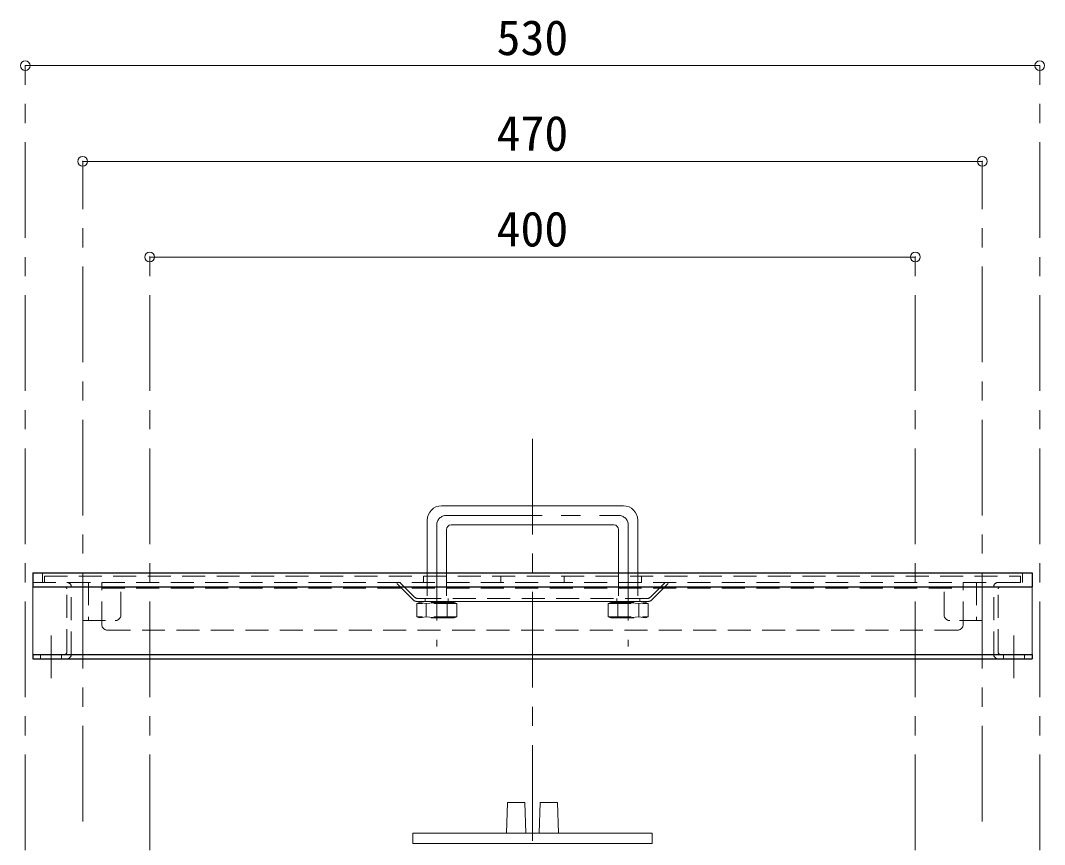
# Model space of a CAD drawing. Units: millimetres at full size, sheet at 1:10; details may follow other scales. Extents: x -2066 to 1984, y -1358 to 1452.
# Drawn here: x 267 to 802, y -530 to -100 of the extents above; entities that cross this region are included whole.
import ezdxf
from ezdxf.enums import TextEntityAlignment as Align

# ---------------------------------------------------------------- set-up
doc = ezdxf.new("R2010")
doc.units = ezdxf.units.MM
doc.header["$LTSCALE"] = 10
doc.header["$PDMODE"] = 32
doc.header["$PDSIZE"] = 5
doc.linetypes.add('CHAIN1', pattern=[8, 5, -1, 1, -1])
doc.linetypes.add('DASHED1', pattern=[1.8, 1.2, -0.6])
doc.layers.add('0-0_ﾚｲﾔ1', color=4, linetype='Continuous', lineweight=9)
doc.styles.add('ＭＳ ゴシック', font='')
doc.styles.get('ＭＳ ゴシック').set_extended_font_data('MS Gothic')

msp = doc.modelspace()

# ---------------------------------------------------------------- linework, layer by layer
at = {"layer": '0-0_ﾚｲﾔ1', "linetype": 'CHAIN1'}
for p, q in [((269.43, -533.49), (269.43, -123.49)), ((799.43, -533.49), (799.43, -123.49)), ((299.43, -518.49), (299.43, -173.49)), ((769.43, -518.49), (769.43, -173.49)), ((334.43, -533.49), (334.43, -223.49)), ((734.43, -533.49), (734.43, -223.49)), ((534.43, -1088.49), (534.43, -318.49)), ((484.43, -363.49), (484.43, -426.99)), ((489.43, -358.49), (579.43, -358.49)), ((584.43, -363.49), (584.43, -426.99)), ((282.93, -443.49), (282.93, -421.19)), ((785.93, -443.49), (785.93, -421.19))]:
    msp.add_line(p, q, dxfattribs=at)
at = {"layer": '0-0_ﾚｲﾔ1'}
for p, q in [((799.43, -123.49), (269.43, -123.49)), ((299.43, -173.49), (769.43, -173.49)), ((734.43, -223.49), (334.43, -223.49)), ((486.93, -353.49), (581.93, -353.49)), ((479.43, -360.99), (479.43, -388.49)), ((491.93, -363.49), (576.93, -363.49)), ((589.43, -360.99), (589.43, -388.49)), ((489.43, -365.99), (489.43, -388.49)), ((579.43, -365.99), (579.43, -388.49)), ((594.69, -403.49), (474.17, -403.49)), ((520.93, -524.49), (521.43, -508.49)), ((530.43, -508.49), (521.43, -508.49)), ((530.43, -508.49), (530.93, -524.49)), ((538.43, -508.49), (537.93, -524.49)), ((538.43, -508.49), (547.43, -508.49)), ((547.93, -524.49), (547.43, -508.49)), ((471.93, -524.49), (471.93, -529.99))]:
    msp.add_line(p, q, dxfattribs=at)
at = {"layer": '0-0_ﾚｲﾔ1', "color": 5, "lineweight": 25}
for p, q in [((273.43, -388.49), (795.43, -388.49)), ((273.43, -388.49), (273.43, -395.79)), ((795.43, -388.49), (795.43, -395.79)), ((273.43, -395.79), (795.43, -395.79)), ((273.43, -431.19), (795.43, -431.19)), ((273.43, -431.19), (273.43, -433.49)), ((795.43, -431.19), (795.43, -433.49)), ((273.43, -433.49), (795.43, -433.49))]:
    msp.add_line(p, q, dxfattribs=at)
at = {"layer": '0-0_ﾚｲﾔ1', "color": 7, "linetype": 'DASHED1', "lineweight": 18}
for p, q in [((278.43, -388.49), (278.43, -393.49)), ((790.43, -388.49), (790.43, -393.49)), ((273.43, -393.49), (795.43, -393.49))]:
    msp.add_line(p, q, dxfattribs=at)
at = {"layer": '0-0_ﾚｲﾔ1', "linetype": 'DASHED1'}
for p, q in [((279.43, -390.29), (789.43, -390.29)), ((279.43, -390.29), (279.43, -393.49)), ((477.43, -390.29), (477.43, -393.49)), ((479.43, -388.49), (479.43, -403.99)), ((489.43, -388.49), (489.43, -403.99)), ((517.85, -390.29), (517.85, -393.49)), ((551.01, -390.29), (551.01, -393.49)), ((579.43, -388.49), (579.43, -403.99)), ((589.43, -388.49), (589.43, -403.99)), ((591.43, -390.29), (591.43, -393.49)), ((789.43, -390.29), (789.43, -393.49)), ((293.43, -431.19), (293.43, -395.79)), ((302.43, -393.49), (302.43, -413.49)), ((309.43, -415.49), (309.43, -393.49)), ((319.43, -410.49), (319.43, -393.49)), ((472.05, -402.61), (462.93, -393.49)), ((472.67, -401.11), (465.05, -393.49)), ((596.19, -401.11), (603.81, -393.49)), ((596.81, -402.61), (605.93, -393.49)), ((749.43, -410.49), (749.43, -393.49)), ((759.43, -415.49), (759.43, -393.49)), ((766.43, -393.49), (766.43, -413.49)), ((775.43, -431.19), (775.43, -395.79)), ((291.13, -430.04), (291.13, -396.94)), ((309.43, -396.49), (759.43, -396.49)), ((777.73, -430.04), (777.73, -396.94)), ((474.79, -401.99), (594.07, -401.99)), ((493.43, -403.99), (475.43, -403.99)), ((478.43, -401.99), (478.43, -403.49)), ((478.93, -404.49), (478.93, -411.49)), ((489.93, -404.49), (489.93, -411.49)), ((490.43, -401.99), (490.43, -403.49)), ((494.93, -404.49), (494.93, -411.49)), ((573.93, -404.49), (573.93, -411.49)), ((575.43, -403.99), (593.43, -403.99)), ((578.43, -401.99), (578.43, -403.49)), ((578.93, -404.49), (578.93, -411.49)), ((589.93, -404.49), (589.93, -411.49)), ((590.43, -401.99), (590.43, -403.49)), ((473.93, -411.49), (475.43, -411.99)), ((494.93, -411.49), (473.93, -411.49)), ((573.93, -411.49), (594.93, -411.49)), ((594.93, -411.49), (593.43, -411.99)), ((493.43, -411.99), (475.43, -411.99)), ((575.43, -411.99), (593.43, -411.99)), ((312.43, -418.49), (756.43, -418.49)), ((277.43, -433.49), (277.43, -431.19)), ((288.43, -433.49), (288.43, -431.19)), ((780.43, -433.49), (780.43, -431.19)), ((791.43, -433.49), (791.43, -431.19))]:
    msp.add_line(p, q, dxfattribs=at)
at = {"layer": '0-0_ﾚｲﾔ1', "color": 7, "lineweight": 18}
for p, q in [((273.43, -395.79), (273.43, -431.19)), ((795.43, -395.79), (795.43, -431.19))]:
    msp.add_line(p, q, dxfattribs=at)
at = {"layer": '0-0_ﾚｲﾔ1', "linetype": 'DASHED1'}
for points in [[(299.43, -393.49), (299.43, -413.49), (316.43, -413.49)], [(769.43, -393.49), (769.43, -413.49), (752.43, -413.49)], [(494.93, -404.49), (493.43, -403.99), (489.93, -404.49), (484.43, -403.99), (478.93, -404.49), (475.43, -403.99), (473.93, -404.49)], [(494.93, -404.49), (473.93, -404.49), (473.93, -411.49)], [(573.93, -404.49), (575.43, -403.99), (578.93, -404.49), (584.43, -403.99), (589.93, -404.49), (593.43, -403.99), (594.93, -404.49)], [(573.93, -404.49), (594.93, -404.49), (594.93, -411.49)], [(494.93, -411.49), (493.43, -411.99), (489.93, -411.49), (484.43, -411.99), (478.93, -411.49), (475.43, -411.99)], [(573.93, -411.49), (575.43, -411.99), (578.93, -411.49), (584.43, -411.99), (589.93, -411.49), (593.43, -411.99)]]:
    msp.add_lwpolyline(points, dxfattribs=at)
at = {"layer": '0-0_ﾚｲﾔ1'}
msp.add_lwpolyline([(471.93, -529.99), (596.93, -529.99), (596.93, -524.49), (471.93, -524.49)], dxfattribs=at)
for centre, radius, start, end in [((486.93, -360.99), 7.5, 90, 180), ((581.93, -360.99), 7.5, 0, 90), ((491.93, -365.99), 2.5, 90, 180), ((576.93, -365.99), 2.5, 0, 90)]:
    msp.add_arc(centre, radius, start, end, dxfattribs=at)
at = {"layer": '0-0_ﾚｲﾔ1', "linetype": 'CHAIN1'}
for centre, start, end in [((489.43, -363.49), 90, 180), ((579.43, -363.49), 0, 90)]:
    msp.add_arc(centre, 5, start, end, dxfattribs=at)
at = {"layer": '0-0_ﾚｲﾔ1', "linetype": 'DASHED1'}
for centre, radius, start, end in [((289.98, -396.94), 1.15, 0, 90), ((291.13, -395.79), 2.3, 0, 90), ((777.73, -395.79), 2.3, 90, 180), ((778.88, -396.94), 1.15, 90, 180), ((474.79, -398.99), 3, 225, 270), ((594.07, -398.99), 3, 270, 315), ((474.17, -400.49), 3, 225, 270), ((594.69, -400.49), 3, 270, 315), ((316.43, -410.49), 3, 270, 0), ((752.43, -410.49), 3, 180, 270), ((312.43, -415.49), 3, 180, 270), ((756.43, -415.49), 3, 270, 0), ((289.98, -430.04), 1.15, 270, 0), ((291.13, -431.19), 2.3, 270, 0), ((777.73, -431.19), 2.3, 180, 270), ((778.88, -430.04), 1.15, 180, 270)]:
    msp.add_arc(centre, radius, start, end, dxfattribs=at)
at = {"layer": '0-0_ﾚｲﾔ1', "color": 1}
for p in [(269.43, -123.49), (799.43, -123.49), (299.43, -173.49), (769.43, -173.49), (334.43, -223.49), (734.43, -223.49)]:
    msp.add_point(p, dxfattribs=at)

# ---------------------------------------------------------------- texts
at = {"layer": '0-0_ﾚｲﾔ1', "color": 7, "style": 'ＭＳ ゴシック'}
for s, p in [('530', (515.68, -123.49)), ('470', (515.68, -173.49)), ('400', (515.68, -223.49))]:
    msp.add_text(s, height=18.33, dxfattribs=at).set_placement(p, align=Align.BOTTOM_LEFT)

doc.saveas('drawing.dxf')
